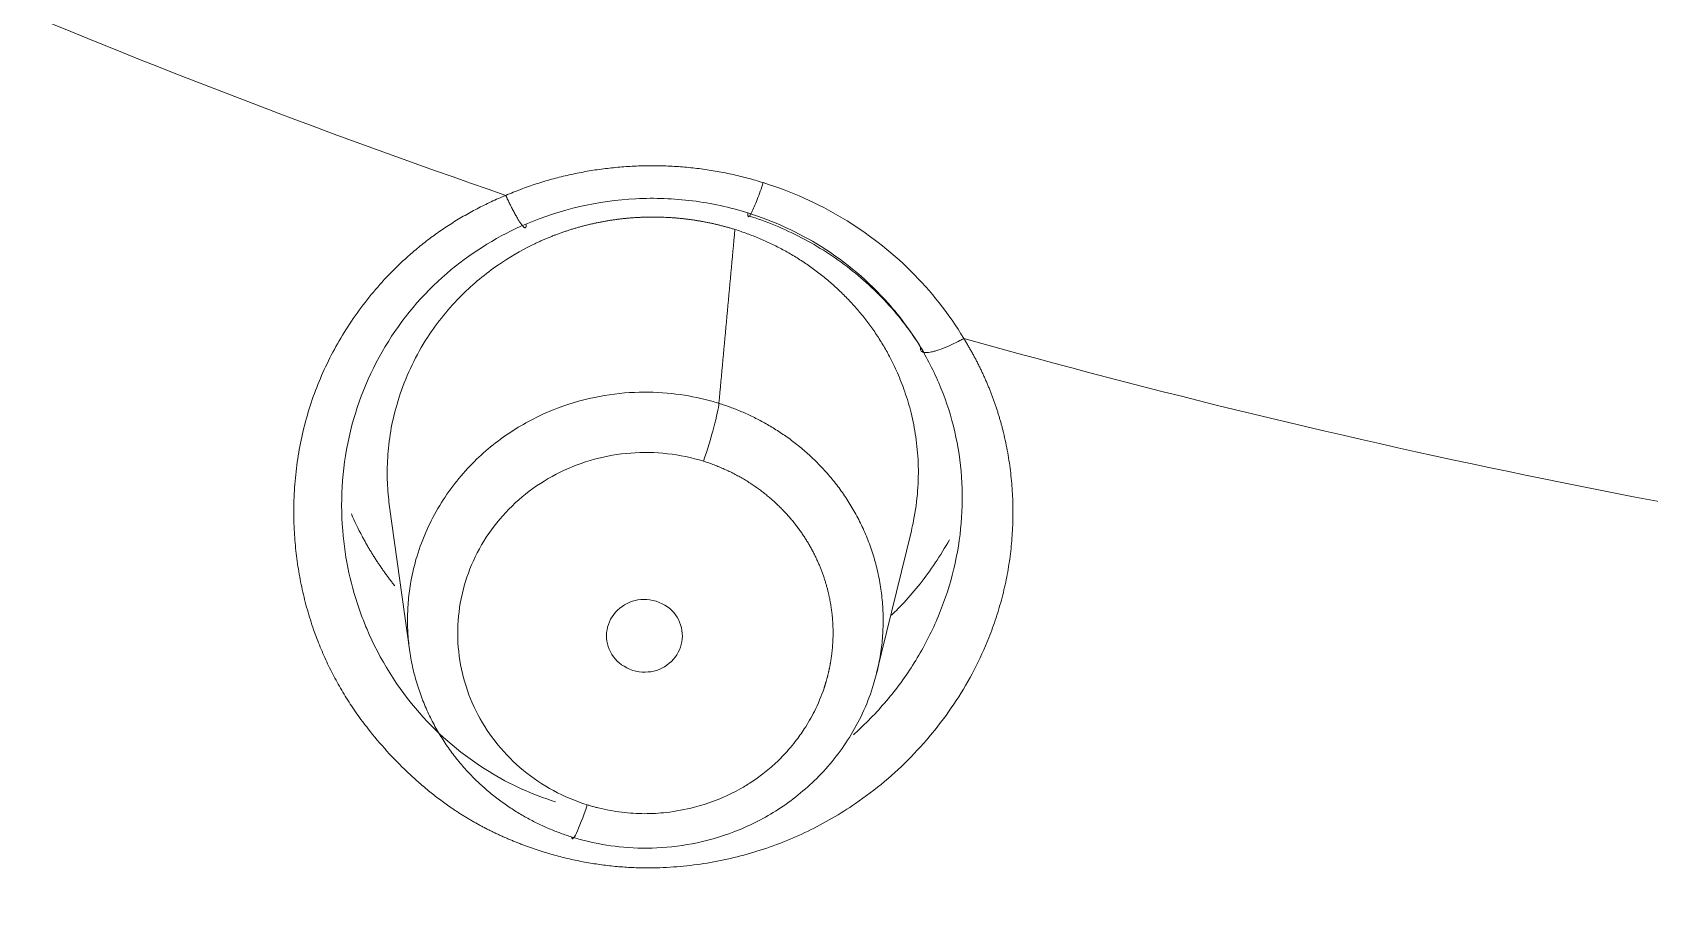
# Model space of a CAD drawing. Extents: x 19821 to 22981, y -91 to 2224.
# Drawn here: x 20725.97 to 20735.62, y 1165.53 to 1170.77 of the extents above; entities that cross this region are included whole.
import ezdxf

# ---------------------------------------------------------------- set-up
doc = ezdxf.new("R2010")
doc.units = 0
doc.header["$LTSCALE"] = 10
doc.header["$MEASUREMENT"] = 0
doc.layers.add('1', color=7, linetype='CONTINUOUS')

msp = doc.modelspace()

# ---------------------------------------------------------------- linework, layer by layer
at = {"layer": '1', "color": 7, "linetype": 'Continuous', "lineweight": 18}
for p, q in [((20728.0981, 1167.9388), (20728.219, 1167.0724)), ((20731.0058, 1166.945), (20731.2129, 1167.7961))]:
    msp.add_line(p, q, dxfattribs=at)
for centre, major_axis, ratio, start_param, end_param in [((20744.931, 1212.3844), (-59.925, 0), 0.961262, 4.712389, 7.853982), ((20744.931, 1212.3844), (60, 0), 0.961262, 1.582577, 4.712389), ((20729.9718, 1168.2935), (-0.0898, -0.2862), 0.085481, 1.305223, 2.762487), ((20729.2786, 1166.2427), (0.0898, 0.2862), 0.08553, 2.883813, 4.445697)]:
    msp.add_ellipse(centre, major_axis=major_axis, ratio=ratio, start_param=start_param, end_param=end_param, dxfattribs=at)
at = {"layer": '1', "color": 7, "linetype": 'Continuous', "lineweight": 13}
for centre, major_axis, start_param, end_param in [((20744.931, 1212.2465), (59.425, 0), 1.570796, 4.70194), ((20744.931, 1212.2465), (57.948, 0), 1.579187, 4.712389), ((20744.931, 1212.291), (57.4031, 0), 1.579486, 4.712389), ((20744.931, 1213.0734), (-47.825, 0), 1.077262, 1.226572), ((20744.931, 1213.0734), (-47.825, 0), 1.286701, 1.436012)]:
    msp.add_ellipse(centre, major_axis=major_axis, ratio=0.961262, start_param=start_param, end_param=end_param, dxfattribs=at)
at = {"layer": '1', "color": 7, "linetype": 'Continuous', "lineweight": 18}
for points, knots in [([(20699.4895, 1173.8569), (20700.9036, 1172.3102), (20702.4033, 1170.8357), (20705.5569, 1168.0479), (20707.2108, 1166.7346), (20710.654, 1164.284), (20712.4435, 1163.1467), (20716.1376, 1161.0608), (20718.0424, 1160.1122), (20721.9459, 1158.4146), (20723.9445, 1157.6656), (20728.0132, 1156.3754), (20730.0832, 1155.8343), (20734.2713, 1154.9661), (20736.3893, 1154.639), (20740.6496, 1154.2025), (20742.7917, 1154.0931), (20744.9339, 1154.0932)], [0, 0, 0, 0, 0.125, 0.125, 0.25, 0.25, 0.375, 0.375, 0.5, 0.5, 0.625, 0.625, 0.75, 0.75, 0.875, 0.875, 1, 1, 1, 1]), ([(20728.9125, 1169.6265), (20729.1191, 1169.7148), (20729.3426, 1169.7664), (20729.6811, 1169.7835), (20729.7944, 1169.7793), (20730.0185, 1169.751), (20730.1292, 1169.7269), (20730.2368, 1169.6932)], [0, 0, 0, 0, 0.5, 0.5, 0.75, 0.75, 1, 1, 1, 1]), ([(20728.0981, 1167.9388), (20728.0955, 1167.9578), (20728.0875, 1168.024), (20728.0815, 1168.1412), (20728.089, 1168.293), (20728.1141, 1168.4526), (20728.1762, 1168.679), (20728.3038, 1168.9427), (20728.512, 1169.1989), (20728.7302, 1169.38), (20728.8864, 1169.4714), (20728.9704, 1169.5118), (20728.9903, 1169.5211), (20729.0103, 1169.5301), (20729.0305, 1169.5388), (20729.0507, 1169.5472), (20729.0711, 1169.5554), (20729.0915, 1169.5633), (20729.112, 1169.5709), (20729.1326, 1169.5782), (20729.1533, 1169.5852), (20729.1741, 1169.5919), (20729.1949, 1169.5984), (20729.2158, 1169.6045), (20729.2368, 1169.6104), (20729.2578, 1169.616), (20729.2789, 1169.6213), (20729.3, 1169.6264), (20729.3212, 1169.6311), (20729.3424, 1169.6356), (20729.3637, 1169.6398), (20729.385, 1169.6437), (20729.4063, 1169.6473), (20729.4276, 1169.6506), (20729.449, 1169.6536), (20729.4704, 1169.6564), (20729.4918, 1169.6589), (20729.5132, 1169.6611), (20729.5346, 1169.663), (20729.556, 1169.6646), (20729.5774, 1169.666), (20729.5988, 1169.667), (20729.6202, 1169.6678), (20729.6416, 1169.6683), (20729.6629, 1169.6686), (20729.6843, 1169.6685), (20729.7056, 1169.6682), (20729.7268, 1169.6676), (20729.7481, 1169.6668), (20729.7693, 1169.6656), (20729.7904, 1169.6642), (20729.8115, 1169.6626), (20729.8326, 1169.6606), (20729.8536, 1169.6584), (20729.8745, 1169.6559), (20729.8954, 1169.6532), (20729.9162, 1169.6502), (20729.937, 1169.6469), (20729.9577, 1169.6434), (20729.9783, 1169.6396), (20729.9988, 1169.6356), (20730.0193, 1169.6313), (20730.0397, 1169.6267), (20730.0599, 1169.6219), (20730.0801, 1169.6169), (20730.1002, 1169.6116), (20730.1202, 1169.606), (20730.1401, 1169.6003), (20730.1533, 1169.5962), (20730.1599, 1169.5942)], [0, 0, 0, 0, 0.018653, 0.064953, 0.114284, 0.16665, 0.222054, 0.342289, 0.447233, 0.536828, 0.611028, 0.617953, 0.62487, 0.631779, 0.638681, 0.645575, 0.652462, 0.659341, 0.666212, 0.673076, 0.679932, 0.68678, 0.693621, 0.700454, 0.70728, 0.714097, 0.720907, 0.72771, 0.734505, 0.741292, 0.748071, 0.754843, 0.761607, 0.768363, 0.775112, 0.781853, 0.788587, 0.795313, 0.802031, 0.808741, 0.815444, 0.822139, 0.828826, 0.835506, 0.842178, 0.848842, 0.855499, 0.862148, 0.868789, 0.875423, 0.882049, 0.888667, 0.895278, 0.90188, 0.908476, 0.915063, 0.921643, 0.928215, 0.934779, 0.941336, 0.947885, 0.954426, 0.96096, 0.967486, 0.974004, 0.980515, 0.987017, 0.993513, 1, 1, 1, 1]), ([(20730.2382, 1169.6767), (20730.3497, 1169.6419), (20730.562, 1169.5545), (20730.8525, 1169.3677), (20731.102, 1169.1329), (20731.2342, 1168.9514), (20731.2923, 1168.8539)], [0, 0, 0, 0, 0.250281, 0.500342, 0.750257, 1, 1, 1, 1]), ([(20727.927, 1167.2998), (20727.8686, 1167.4598), (20727.7888, 1167.8243), (20727.833, 1168.3944), (20728.0625, 1168.9401), (20728.436, 1169.3659), (20728.7517, 1169.5577), (20728.9125, 1169.6265)], [0, 0, 0, 0, 0.182603, 0.396323, 0.606064, 0.811991, 1, 1, 1, 1]), ([(20730.1599, 1169.5942), (20730.1722, 1169.5902), (20730.1968, 1169.5823), (20730.2333, 1169.5694), (20730.2697, 1169.5556), (20730.3057, 1169.541), (20730.3414, 1169.5254), (20730.3768, 1169.509), (20730.4118, 1169.4917), (20730.4465, 1169.4735), (20730.4807, 1169.4544), (20730.5145, 1169.4345), (20730.5479, 1169.4138), (20730.5807, 1169.3922), (20730.6131, 1169.3697), (20730.6449, 1169.3464), (20730.6762, 1169.3224), (20730.7069, 1169.2975), (20730.737, 1169.2718), (20730.7665, 1169.2453), (20730.7953, 1169.2181), (20730.8234, 1169.1901), (20730.8509, 1169.1614), (20730.8776, 1169.1319), (20730.9036, 1169.1017), (20730.9288, 1169.0708), (20730.9532, 1169.0393), (20730.9769, 1169.0071), (20730.9997, 1168.9742), (20731.0216, 1168.9407), (20731.0427, 1168.9066), (20731.0629, 1168.8719), (20731.0932, 1168.8164), (20731.1325, 1168.7353), (20731.1766, 1168.6227), (20731.2143, 1168.4955), (20731.2422, 1168.3539), (20731.2567, 1168.1985), (20731.2537, 1168.0307), (20731.2352, 1167.895), (20731.2178, 1167.8161), (20731.2128, 1167.7958)], [0, 0, 0, 0, 0.016486, 0.033008, 0.049567, 0.066162, 0.082794, 0.099462, 0.116167, 0.132908, 0.149686, 0.166501, 0.183351, 0.200238, 0.217162, 0.234122, 0.251118, 0.268151, 0.285221, 0.302326, 0.319468, 0.336647, 0.353861, 0.371112, 0.3884, 0.405724, 0.423084, 0.44048, 0.457913, 0.475382, 0.492887, 0.510428, 0.528006, 0.575794, 0.628824, 0.687091, 0.75059, 0.819315, 0.893262, 0.972421, 1, 1, 1, 1]), ([(20731.268, 1168.8907), (20731.3149, 1168.8128), (20731.3557, 1168.7313), (20731.424, 1168.5628), (20731.4788, 1168.3888), (20731.5061, 1168.2077), (20731.5189, 1168.0252), (20731.5175, 1167.8411), (20731.4879, 1167.6582), (20731.4658, 1167.5665), (20731.4654, 1167.5648), (20731.465, 1167.5632)], [0, 0, 0, 0, 0.199263, 0.199263, 0.398526, 0.597788, 0.597788, 0.797051, 0.996314, 0.996314, 1, 1, 1, 1]), ([(20730.0639, 1168.5567), (20730.0583, 1168.5584), (20730.0473, 1168.5618), (20730.0307, 1168.5666), (20730.0141, 1168.5712), (20729.9976, 1168.5756), (20729.9216, 1168.595), (20729.7766, 1168.6206), (20729.5539, 1168.6278), (20729.3124, 1168.5976), (20729.0606, 1168.5208), (20728.8106, 1168.3897), (20728.5783, 1168.199), (20728.3828, 1167.9482), (20728.2861, 1167.732), (20728.246, 1167.589), (20728.2331, 1167.5337), (20728.2226, 1167.4783), (20728.2146, 1167.4231), (20728.209, 1167.3682), (20728.2058, 1167.3136), (20728.2048, 1167.2594), (20728.2061, 1167.2058), (20728.2095, 1167.1528), (20728.215, 1167.1004), (20728.2226, 1167.0488), (20728.2321, 1166.9981), (20728.2434, 1166.9482), (20728.2566, 1166.8992), (20728.2714, 1166.8513), (20728.288, 1166.8044), (20728.306, 1166.7586), (20728.3256, 1166.7139), (20728.3466, 1166.6704), (20728.3689, 1166.6281), (20728.3924, 1166.587), (20728.4172, 1166.5471), (20728.443, 1166.5085), (20728.4698, 1166.4712), (20728.4976, 1166.4351), (20728.5263, 1166.4004), (20728.5558, 1166.367), (20728.586, 1166.3349), (20728.6169, 1166.304), (20728.6484, 1166.2745), (20728.6804, 1166.2463), (20728.7129, 1166.2194), (20728.7457, 1166.1937), (20728.779, 1166.1693), (20728.8125, 1166.1462), (20728.8462, 1166.1242), (20728.8802, 1166.1035), (20728.9142, 1166.084), (20728.9483, 1166.0656), (20728.9825, 1166.0484), (20729.0167, 1166.0323), (20729.0507, 1166.0173), (20729.0847, 1166.0034), (20729.1186, 1165.9905), (20729.1522, 1165.9785), (20729.1747, 1165.9713), (20729.1859, 1165.9677)], [0, 0, 0, 0, 0.003921, 0.007817, 0.011689, 0.015536, 0.019358, 0.064573, 0.114371, 0.16875, 0.227711, 0.291254, 0.359377, 0.43208, 0.50936, 0.522766, 0.53605, 0.549213, 0.562254, 0.575174, 0.587972, 0.600648, 0.613202, 0.625635, 0.637946, 0.650136, 0.662203, 0.674149, 0.685973, 0.697676, 0.709256, 0.720715, 0.732052, 0.743267, 0.75436, 0.765331, 0.776181, 0.786908, 0.797514, 0.807998, 0.81836, 0.8286, 0.838718, 0.848715, 0.858589, 0.868342, 0.877972, 0.887481, 0.896868, 0.906133, 0.915276, 0.924297, 0.933196, 0.941973, 0.950628, 0.959162, 0.967573, 0.975863, 0.98403, 0.992076, 1, 1, 1, 1]), ([(20729.1859, 1165.9677), (20729.1914, 1165.966), (20729.2023, 1165.9627), (20729.2188, 1165.9578), (20729.2354, 1165.9532), (20729.2521, 1165.9487), (20729.329, 1165.9292), (20729.4753, 1165.9034), (20729.6997, 1165.8967), (20729.942, 1165.9278), (20730.1938, 1166.0055), (20730.443, 1166.1373), (20730.6739, 1166.328), (20730.8678, 1166.5778), (20730.9637, 1166.7928), (20731.0036, 1166.9348), (20731.0166, 1166.99), (20731.027, 1167.0452), (20731.035, 1167.1002), (20731.0407, 1167.155), (20731.0439, 1167.2095), (20731.045, 1167.2635), (20731.0438, 1167.317), (20731.0404, 1167.3699), (20731.035, 1167.4222), (20731.0275, 1167.4737), (20731.0181, 1167.5244), (20731.0069, 1167.5742), (20730.9938, 1167.623), (20730.9791, 1167.6709), (20730.9627, 1167.7178), (20730.9447, 1167.7636), (20730.9252, 1167.8083), (20730.9043, 1167.8518), (20730.8821, 1167.8941), (20730.8587, 1167.9353), (20730.834, 1167.9752), (20730.8083, 1168.0138), (20730.7815, 1168.0512), (20730.7538, 1168.0873), (20730.7251, 1168.1221), (20730.6957, 1168.1556), (20730.6655, 1168.1878), (20730.6346, 1168.2187), (20730.6032, 1168.2483), (20730.5712, 1168.2766), (20730.5387, 1168.3036), (20730.5057, 1168.3294), (20730.4725, 1168.3539), (20730.4389, 1168.3772), (20730.4051, 1168.3992), (20730.371, 1168.42), (20730.3369, 1168.4396), (20730.3026, 1168.4581), (20730.2683, 1168.4754), (20730.2341, 1168.4916), (20730.1998, 1168.5067), (20730.1657, 1168.5208), (20730.1316, 1168.5337), (20730.0978, 1168.5458), (20730.0751, 1168.553), (20730.0639, 1168.5567)], [0, 0, 0, 0, 0.003868, 0.007742, 0.011622, 0.015507, 0.019397, 0.06511, 0.115266, 0.16986, 0.228891, 0.292354, 0.360244, 0.432556, 0.509282, 0.522646, 0.535891, 0.549015, 0.562019, 0.574904, 0.587668, 0.600312, 0.612837, 0.625242, 0.637526, 0.649691, 0.661736, 0.673661, 0.685466, 0.697151, 0.708716, 0.720161, 0.731487, 0.742693, 0.753779, 0.764745, 0.775591, 0.786317, 0.796924, 0.807411, 0.817778, 0.828026, 0.838154, 0.848162, 0.85805, 0.867819, 0.877468, 0.886998, 0.896408, 0.905698, 0.914869, 0.92392, 0.932851, 0.941663, 0.950356, 0.958928, 0.967382, 0.975716, 0.98393, 0.992025, 1, 1, 1, 1]), ([(20727.87, 1167.8965), (20727.8897, 1167.8512), (20727.9146, 1167.7995), (20727.9456, 1167.742), (20727.9572, 1167.7213), (20727.969, 1167.7007), (20727.9811, 1167.6802), (20727.9933, 1167.66), (20728.0059, 1167.6399), (20728.0187, 1167.62), (20728.0317, 1167.6003), (20728.0449, 1167.5807), (20728.0584, 1167.5614), (20728.0721, 1167.5422), (20728.086, 1167.5232), (20728.1001, 1167.5044), (20728.1145, 1167.4858), (20728.1244, 1167.4732), (20728.1296, 1167.4669), (20728.1298, 1167.4666)], [0, 0, 0, 0, 0.295024, 0.342313, 0.389538, 0.436702, 0.483803, 0.530843, 0.57782, 0.624736, 0.671589, 0.718381, 0.765111, 0.811779, 0.858385, 0.904929, 0.951412, 0.997833, 1, 1, 1, 1]), ([(20731.0953, 1167.2924), (20731.1207, 1167.317), (20731.1796, 1167.3773), (20731.268, 1167.4805), (20731.359, 1167.6051), (20731.4139, 1167.6949), (20731.4399, 1167.742)], [0, 0, 0, 0, 0.185573, 0.44319, 0.714949, 1, 1, 1, 1])]:
    msp.add_open_spline(points, degree=3, knots=knots, dxfattribs=at)
at = {"layer": '1', "color": 7, "linetype": 'Continuous', "lineweight": 13}
for points, degree, knots in [([(20728.7917, 1169.7979), (20729.1532, 1169.9517), (20729.5502, 1169.9718), (20729.9505, 1169.9922), (20730.3289, 1169.8738)], 2, [0, 0, 0, 0.5, 0.5, 1, 1, 1]), ([(20730.3289, 1169.8738), (20730.3231, 1169.8568), (20730.3171, 1169.8395), (20730.3049, 1169.8055), (20730.2987, 1169.7889), (20730.2866, 1169.7576), (20730.2807, 1169.7429), (20730.2696, 1169.7171), (20730.2644, 1169.7059), (20730.2552, 1169.6878), (20730.2511, 1169.681), (20730.2445, 1169.672), (20730.2419, 1169.6699), (20730.2382, 1169.6701), (20730.237, 1169.6724), (20730.236, 1169.6805), (20730.2362, 1169.6863), (20730.2368, 1169.6933)], 3, [0, 0, 0, 0, 0.125, 0.125, 0.25, 0.25, 0.375, 0.375, 0.5, 0.5, 0.625, 0.625, 0.75, 0.75, 0.875, 0.875, 1, 1, 1, 1]), ([(20729.0152, 1165.8797), (20729.0073, 1165.8822), (20728.9915, 1165.8871), (20728.968, 1165.8949), (20728.9448, 1165.9029), (20728.9217, 1165.9111), (20728.8987, 1165.9195), (20728.876, 1165.9281), (20728.8535, 1165.9369), (20728.8311, 1165.946), (20728.8089, 1165.9553), (20728.7869, 1165.9648), (20728.7652, 1165.9745), (20728.7435, 1165.9844), (20728.7221, 1165.9945), (20728.7009, 1166.0049), (20728.6799, 1166.0154), (20728.659, 1166.0262), (20728.6383, 1166.0372), (20728.6179, 1166.0485), (20728.5976, 1166.0599), (20728.5775, 1166.0715), (20728.5576, 1166.0834), (20728.5379, 1166.0955), (20728.5184, 1166.1077), (20728.499, 1166.1202), (20728.4799, 1166.133), (20728.4449, 1166.1568), (20728.3945, 1166.1932), (20728.3297, 1166.2443), (20728.2656, 1166.2988), (20728.1812, 1166.3763), (20728.0803, 1166.4795), (20727.9813, 1166.5967), (20727.9022, 1166.703), (20727.8404, 1166.796), (20727.7842, 1166.8912), (20727.7336, 1166.9887), (20727.6885, 1167.0884), (20727.6472, 1167.1952), (20727.6105, 1167.3091), (20727.5791, 1167.4299), (20727.5549, 1167.5525), (20727.5378, 1167.6766), (20727.527, 1167.8119), (20727.5247, 1167.9571), (20727.5337, 1168.111), (20727.5538, 1168.2624), (20727.5854, 1168.4127), (20727.6283, 1168.5607), (20727.683, 1168.7056), (20727.7487, 1168.8456), (20727.8261, 1168.9815), (20727.9141, 1169.1124), (20728.0125, 1169.237), (20728.1196, 1169.3529), (20728.208, 1169.4349), (20728.2719, 1169.4886), (20728.308, 1169.5175), (20728.3448, 1169.5456), (20728.3822, 1169.5728), (20728.4203, 1169.5991), (20728.459, 1169.6246), (20728.4983, 1169.6492), (20728.5383, 1169.673), (20728.5789, 1169.696), (20728.6202, 1169.7181), (20728.6621, 1169.7393), (20728.7047, 1169.7598), (20728.7479, 1169.7794), (20728.7771, 1169.7918), (20728.7917, 1169.7979)], 3, [0, 0, 0, 0, 0.004832, 0.009643, 0.014433, 0.019204, 0.023955, 0.028687, 0.033401, 0.038097, 0.042776, 0.047438, 0.052084, 0.056714, 0.061329, 0.065929, 0.070515, 0.075088, 0.079647, 0.084195, 0.08873, 0.093255, 0.097769, 0.102273, 0.106767, 0.111253, 0.115731, 0.120201, 0.135993, 0.152075, 0.16847, 0.185198, 0.219107, 0.252894, 0.274925, 0.296703, 0.318285, 0.339729, 0.361095, 0.382445, 0.40692, 0.431335, 0.455769, 0.480302, 0.505014, 0.535604, 0.565805, 0.595777, 0.62568, 0.656329, 0.686742, 0.717097, 0.74757, 0.779074, 0.810217, 0.841177, 0.872134, 0.881224, 0.890301, 0.899371, 0.908437, 0.917505, 0.92658, 0.935667, 0.94477, 0.953894, 0.963044, 0.972225, 0.981442, 0.990699, 1, 1, 1, 1]), ([(20730.2368, 1169.6933), (20730.3907, 1169.6452), (20730.7011, 1169.5028), (20731.0443, 1169.2125), (20731.2123, 1168.9832), (20731.268, 1168.8907)], 3, [0, 0, 0, 0, 0.35801, 0.754505, 1, 1, 1, 1]), ([(20731.5262, 1168.9439), (20731.5304, 1168.937), (20731.5387, 1168.9233), (20731.551, 1168.9027), (20731.5629, 1168.8819), (20731.5746, 1168.8611), (20731.5861, 1168.8402), (20731.5972, 1168.8192), (20731.6081, 1168.7981), (20731.6187, 1168.777), (20731.629, 1168.7557), (20731.6391, 1168.7344), (20731.6489, 1168.713), (20731.6584, 1168.6915), (20731.6677, 1168.6699), (20731.6766, 1168.6483), (20731.6853, 1168.6265), (20731.6938, 1168.6047), (20731.7019, 1168.5828), (20731.7098, 1168.5608), (20731.7174, 1168.5387), (20731.7247, 1168.5165), (20731.7318, 1168.4942), (20731.7385, 1168.4719), (20731.745, 1168.4494), (20731.7513, 1168.4269), (20731.7572, 1168.4043), (20731.7709, 1168.3495), (20731.7894, 1168.2617), (20731.8073, 1168.14), (20731.8177, 1168.0169), (20731.8206, 1167.8923), (20731.8159, 1167.7673), (20731.8036, 1167.6426), (20731.7836, 1167.5192), (20731.7558, 1167.397), (20731.7201, 1167.2759), (20731.6673, 1167.1307), (20731.5911, 1166.9638), (20731.4835, 1166.78), (20731.3572, 1166.606), (20731.214, 1166.4439), (20731.0549, 1166.2962), (20730.8957, 1166.1755), (20730.7418, 1166.0781), (20730.597, 1166.001), (20730.4468, 1165.9351), (20730.292, 1165.8809), (20730.134, 1165.8381), (20729.9741, 1165.8072), (20729.8128, 1165.7883), (20729.6895, 1165.783), (20729.6048, 1165.7835), (20729.5589, 1165.7848), (20729.513, 1165.7871), (20729.4673, 1165.7904), (20729.4217, 1165.7947), (20729.3761, 1165.8001), (20729.3306, 1165.8065), (20729.2852, 1165.8139), (20729.2399, 1165.8223), (20729.1948, 1165.8317), (20729.1497, 1165.8421), (20729.1047, 1165.8536), (20729.0598, 1165.866), (20729.0301, 1165.8751), (20729.0152, 1165.8797)], 3, [0, 0, 0, 0, 0.004808, 0.009603, 0.014386, 0.019157, 0.023917, 0.028666, 0.033406, 0.038137, 0.042859, 0.047573, 0.05228, 0.056981, 0.061676, 0.066365, 0.07105, 0.075731, 0.080409, 0.085085, 0.089758, 0.094431, 0.099103, 0.103775, 0.108448, 0.113122, 0.117799, 0.122479, 0.147018, 0.171544, 0.196148, 0.220917, 0.24594, 0.270726, 0.295433, 0.320155, 0.344987, 0.370027, 0.411284, 0.452721, 0.494756, 0.536846, 0.578807, 0.621055, 0.652965, 0.684684, 0.716391, 0.748261, 0.780035, 0.811562, 0.843, 0.874509, 0.88344, 0.892361, 0.901274, 0.910185, 0.919097, 0.928014, 0.93694, 0.945879, 0.954835, 0.963811, 0.972812, 0.981841, 0.990903, 1, 1, 1, 1]), ([(20731.5262, 1168.9439), (20731.5181, 1168.9393), (20731.4862, 1168.922), (20731.433, 1168.8964), (20731.3852, 1168.8779), (20731.3537, 1168.8683), (20731.3337, 1168.8635), (20731.3159, 1168.8605), (20731.2941, 1168.8591), (20731.2731, 1168.8632), (20731.2655, 1168.8764), (20731.2672, 1168.8876), (20731.268, 1168.8907)], 3, [0, 0, 0, 0, 0.050613, 0.200097, 0.34958, 0.424322, 0.499064, 0.573806, 0.648547, 0.798031, 0.947515, 1, 1, 1, 1]), ([(20729.2785, 1166.1598), (20729.2088, 1166.1817), (20729.1413, 1166.2102), (20729.0133, 1166.2792), (20728.9529, 1166.3198), (20728.8414, 1166.4115), (20728.7904, 1166.4626), (20728.6996, 1166.5734), (20728.6599, 1166.6331), (20728.5934, 1166.7589), (20728.5666, 1166.8249), (20728.5268, 1166.9606), (20728.5139, 1167.0304), (20728.5024, 1167.171), (20728.5039, 1167.2418), (20728.5212, 1167.3819), (20728.537, 1167.4511), (20728.5823, 1167.5852), (20728.6118, 1167.6502), (20728.6835, 1167.7732), (20728.7256, 1167.8314), (20728.8209, 1167.9387), (20728.874, 1167.9878), (20728.9892, 1168.0752), (20729.0513, 1168.1134), (20729.182, 1168.1775), (20729.2506, 1168.2034), (20729.3918, 1168.2418), (20729.4643, 1168.2543), (20729.6106, 1168.2655), (20729.6843, 1168.2642), (20729.83, 1168.2477), (20729.902, 1168.2326), (20729.9718, 1168.2109)], 3, [0, 0, 0, 0, 0.0625, 0.0625, 0.125, 0.125, 0.1875, 0.1875, 0.25, 0.25, 0.3125, 0.3125, 0.375, 0.375, 0.4375, 0.4375, 0.5, 0.5, 0.5625, 0.5625, 0.625, 0.625, 0.6875, 0.6875, 0.75, 0.75, 0.8125, 0.8125, 0.875, 0.875, 0.9375, 0.9375, 1, 1, 1, 1]), ([(20729.9718, 1168.2109), (20729.9772, 1168.2092), (20729.988, 1168.2058), (20730.0039, 1168.2004), (20730.0197, 1168.1948), (20730.0354, 1168.189), (20730.0509, 1168.183), (20730.0662, 1168.1768), (20730.0814, 1168.1704), (20730.0964, 1168.1638), (20730.1112, 1168.1571), (20730.1259, 1168.1502), (20730.1403, 1168.1431), (20730.1546, 1168.1358), (20730.1688, 1168.1284), (20730.1827, 1168.1208), (20730.1965, 1168.1131), (20730.2101, 1168.1052), (20730.2235, 1168.0972), (20730.2367, 1168.089), (20730.2497, 1168.0807), (20730.2626, 1168.0723), (20730.2752, 1168.0637), (20730.2877, 1168.055), (20730.3, 1168.0462), (20730.3121, 1168.0373), (20730.3241, 1168.0283), (20730.3358, 1168.0191), (20730.3474, 1168.0099), (20730.3587, 1168.0006), (20730.3699, 1167.9911), (20730.3809, 1167.9816), (20730.3917, 1167.972), (20730.4023, 1167.9623), (20730.4127, 1167.9525), (20730.4229, 1167.9426), (20730.433, 1167.9327), (20730.4429, 1167.9227), (20730.4525, 1167.9126), (20730.462, 1167.9025), (20730.4714, 1167.8923), (20730.4805, 1167.882), (20730.4894, 1167.8717), (20730.4982, 1167.8614), (20730.5068, 1167.851), (20730.5152, 1167.8405), (20730.5234, 1167.8301), (20730.5315, 1167.8195), (20730.5393, 1167.809), (20730.547, 1167.7984), (20730.5545, 1167.7878), (20730.5619, 1167.7772), (20730.5691, 1167.7665), (20730.5761, 1167.7559), (20730.5829, 1167.7452), (20730.5895, 1167.7345), (20730.596, 1167.7238), (20730.6024, 1167.7131), (20730.6085, 1167.7024), (20730.6145, 1167.6916), (20730.6204, 1167.6809), (20730.6261, 1167.6702), (20730.6316, 1167.6595), (20730.637, 1167.6488), (20730.6422, 1167.6381), (20730.6472, 1167.6274), (20730.6521, 1167.6168), (20730.6569, 1167.6061), (20730.6615, 1167.5955), (20730.666, 1167.5849), (20730.6703, 1167.5743), (20730.6745, 1167.5637), (20730.6785, 1167.5532), (20730.6824, 1167.5427), (20730.6861, 1167.5322), (20730.6898, 1167.5218), (20730.6932, 1167.5114), (20730.6966, 1167.501), (20730.6998, 1167.4907), (20730.7029, 1167.4804), (20730.7059, 1167.4702), (20730.7087, 1167.46), (20730.7115, 1167.4498), (20730.7141, 1167.4397), (20730.7165, 1167.4297), (20730.7189, 1167.4196), (20730.7211, 1167.4097), (20730.7233, 1167.3998), (20730.7253, 1167.3899), (20730.7272, 1167.3801), (20730.729, 1167.3704), (20730.7307, 1167.3607), (20730.7323, 1167.351), (20730.7338, 1167.3415), (20730.7352, 1167.332), (20730.7365, 1167.3225), (20730.7377, 1167.3131), (20730.7388, 1167.3038), (20730.7399, 1167.2945), (20730.7408, 1167.2853), (20730.7416, 1167.2762), (20730.7424, 1167.2671), (20730.743, 1167.2581), (20730.7436, 1167.2492), (20730.7441, 1167.2403), (20730.7446, 1167.2315), (20730.7449, 1167.2228), (20730.7452, 1167.2142), (20730.7454, 1167.2056), (20730.7455, 1167.1971), (20730.7456, 1167.1887), (20730.7455, 1167.1803), (20730.7455, 1167.172), (20730.7453, 1167.1638), (20730.7451, 1167.1556), (20730.7448, 1167.1476), (20730.7445, 1167.1396), (20730.7441, 1167.1317), (20730.7437, 1167.1238), (20730.7432, 1167.1161), (20730.7426, 1167.1084), (20730.742, 1167.1008), (20730.7414, 1167.0933), (20730.7407, 1167.0858), (20730.74, 1167.0784), (20730.7392, 1167.0711), (20730.7383, 1167.0639), (20730.7375, 1167.0568), (20730.7366, 1167.0497), (20730.7356, 1167.0427), (20730.7346, 1167.0358), (20730.7336, 1167.029), (20730.7325, 1167.0223), (20730.7315, 1167.0156), (20730.7303, 1167.009), (20730.7292, 1167.0025), (20730.728, 1166.9961), (20730.7268, 1166.9897), (20730.7256, 1166.9834), (20730.7243, 1166.9773), (20730.723, 1166.9711), (20730.7217, 1166.9651), (20730.7204, 1166.9591), (20730.7191, 1166.9533), (20730.7177, 1166.9475), (20730.7164, 1166.9418), (20730.715, 1166.9361), (20730.7136, 1166.9305), (20730.7122, 1166.9251), (20730.7108, 1166.9197), (20730.7093, 1166.9143), (20730.7079, 1166.9091), (20730.7065, 1166.9039), (20730.705, 1166.8988), (20730.7035, 1166.8938), (20730.7021, 1166.8889), (20730.7006, 1166.884), (20730.6992, 1166.8792), (20730.6977, 1166.8745), (20730.6962, 1166.8699), (20730.6948, 1166.8653), (20730.6933, 1166.8608), (20730.6766, 1166.8105), (20730.6412, 1166.7253), (20730.5807, 1166.6201), (20730.5271, 1166.5451), (20730.4705, 1166.4767), (20730.4071, 1166.4112), (20730.3315, 1166.347), (20730.2613, 1166.2967), (20730.1986, 1166.2584), (20730.0892, 1166.2006), (20729.9413, 1166.1457), (20729.7855, 1166.1169), (20729.6855, 1166.1083), (20729.6197, 1166.1064), (20729.5523, 1166.1085), (20729.4835, 1166.1148), (20729.4136, 1166.1255), (20729.3589, 1166.1374), (20729.3204, 1166.1475), (20729.2986, 1166.1537), (20729.285, 1166.1578), (20729.2785, 1166.1598)], 3, [0, 0, 0, 0, 0.004832, 0.009642, 0.014431, 0.019198, 0.023943, 0.028666, 0.033368, 0.038049, 0.042707, 0.047344, 0.05196, 0.056553, 0.061125, 0.065675, 0.070204, 0.074711, 0.079197, 0.08366, 0.088102, 0.092523, 0.096921, 0.101298, 0.105654, 0.109987, 0.1143, 0.11859, 0.122859, 0.127106, 0.131331, 0.135535, 0.139717, 0.143878, 0.148016, 0.152133, 0.156229, 0.160303, 0.164355, 0.168385, 0.172394, 0.176381, 0.180347, 0.184291, 0.188213, 0.192113, 0.195992, 0.199849, 0.203685, 0.207499, 0.211291, 0.215062, 0.21881, 0.222538, 0.226243, 0.229927, 0.233589, 0.23723, 0.240849, 0.244446, 0.248022, 0.251576, 0.255108, 0.258619, 0.262108, 0.265575, 0.269021, 0.272445, 0.275847, 0.279227, 0.282586, 0.285924, 0.289239, 0.292533, 0.295806, 0.299057, 0.302286, 0.305493, 0.308679, 0.311843, 0.314985, 0.318106, 0.321205, 0.324282, 0.327338, 0.330372, 0.333384, 0.336375, 0.339344, 0.342292, 0.345217, 0.348122, 0.351004, 0.353865, 0.356704, 0.359521, 0.362317, 0.365091, 0.367844, 0.370575, 0.373284, 0.375971, 0.378637, 0.381281, 0.383904, 0.386504, 0.389084, 0.391641, 0.394177, 0.396691, 0.399184, 0.401655, 0.404104, 0.406531, 0.408937, 0.411322, 0.413684, 0.416025, 0.418344, 0.420642, 0.422918, 0.425172, 0.427405, 0.429616, 0.431805, 0.433973, 0.436118, 0.438243, 0.440345, 0.442426, 0.444486, 0.446523, 0.448539, 0.450534, 0.452506, 0.454457, 0.456387, 0.458294, 0.460181, 0.462045, 0.463888, 0.465709, 0.467508, 0.469286, 0.471042, 0.472776, 0.474489, 0.47618, 0.47785, 0.479497, 0.481124, 0.482728, 0.484311, 0.485872, 0.487411, 0.488929, 0.490425, 0.4919, 0.493353, 0.494784, 0.496194, 0.497581, 0.498948, 0.543054, 0.578533, 0.605381, 0.623592, 0.655956, 0.684566, 0.709417, 0.730505, 0.747828, 0.815777, 0.864408, 0.88261, 0.901287, 0.920436, 0.940057, 0.960147, 0.980706, 0.987795, 0.994227, 1, 1, 1, 1]), ([(20731.465, 1167.5632), (20731.4435, 1167.4749), (20731.3866, 1167.2993), (20731.3045, 1167.1329), (20731.2098, 1166.9716), (20731.1564, 1166.8943), (20731.0392, 1166.748), (20730.9752, 1166.6789), (20730.8935, 1166.6025), (20730.8801, 1166.5904), (20730.8666, 1166.5784)], 3, [0, 0, 0, 0, 0.235146, 0.474724, 0.474724, 0.714303, 0.714303, 0.953881, 0.953881, 1, 1, 1, 1]), ([(20729.0884, 1166.1781), (20728.9495, 1166.2215), (20728.6498, 1166.3576), (20728.2437, 1166.7009), (20728.0223, 1167.0554), (20727.9378, 1167.2701), (20727.927, 1167.2998)], 3, [0, 0, 0, 0, 0.261834, 0.587853, 0.943565, 1, 1, 1, 1])]:
    msp.add_open_spline(points, degree=degree, knots=knots, dxfattribs=at)
at = {"layer": '1', "color": 7, "linetype": 'Continuous', "lineweight": 18}
for points in [[(20730.3289, 1169.8738), (20730.4979, 1169.821), (20730.8117, 1169.6803), (20731.2261, 1169.359), (20731.4364, 1169.0926), (20731.5262, 1168.9439)], [(20729.6897, 1167.3762), (20729.6372, 1167.389), (20729.5447, 1167.39), (20729.4233, 1167.3036), (20729.3784, 1167.173), (20729.4229, 1167.0333), (20729.4989, 1166.9814), (20729.5496, 1166.9617)], [(20729.5496, 1166.9617), (20729.602, 1166.949), (20729.6946, 1166.9479), (20729.816, 1167.0344), (20729.8608, 1167.1649), (20729.8164, 1167.3046), (20729.7404, 1167.3566), (20729.6897, 1167.3762)]]:
    msp.add_open_spline(points, degree=3, dxfattribs=at)
at = {"layer": '1', "color": 7, "linetype": 'Continuous', "lineweight": 13}
msp.add_rational_spline([(20728.7917, 1169.7979), (20728.8686, 1169.6307), (20728.9201, 1169.5578), (20728.9125, 1169.6265)], [1.19332800437, 0.933175581503, 0.935579338782, 1.20053927621], degree=3, dxfattribs=at)
msp.add_open_spline([(20730.0639, 1168.5568), (20730.0799, 1168.7297), (20730.1119, 1169.0755), (20730.1439, 1169.4213), (20730.1599, 1169.5942)], degree=3, dxfattribs=at)

doc.saveas('drawing.dxf')
